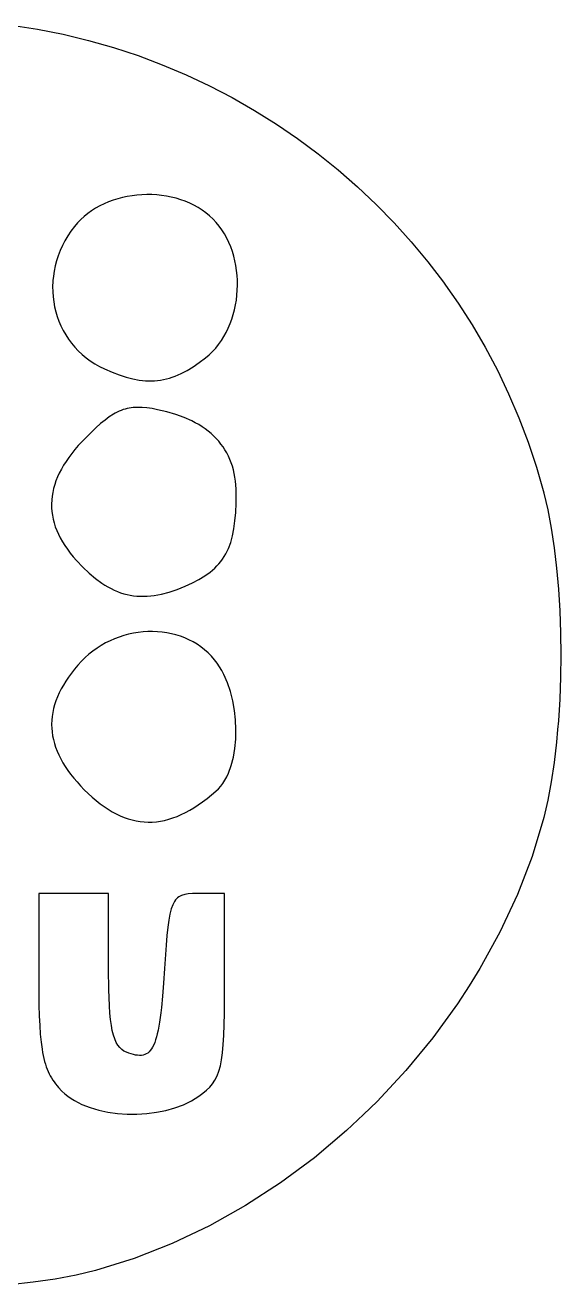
# Model space of a CAD drawing. Extents: x 70.3 to 133.4, y -81.7 to -32.
# Drawn here: x 90.884 to 92.592, y -80.122 to -76.11 of the extents above; entities that cross this region are included whole.
import ezdxf

# ---------------------------------------------------------------- set-up
doc = ezdxf.new("R2010")
doc.units = 0
doc.layers.add('BLACK', color=7, linetype='CONTINUOUS')

msp = doc.modelspace()

# ---------------------------------------------------------------- linework, layer by layer
at = {"layer": 'BLACK', "linetype": 'CONTINUOUS'}
for p, q in [((90.840728, -76.109949), (90.923487, -76.122737)), ((90.923487, -76.122737), (91.005317, -76.1389)), ((91.005317, -76.1389), (91.086129, -76.158368)), ((91.086129, -76.158368), (91.165834, -76.181075)), ((91.165834, -76.181075), (91.244341, -76.20695)), ((91.244341, -76.20695), (91.321563, -76.235924)), ((91.321563, -76.235924), (91.397411, -76.26793)), ((91.397411, -76.26793), (91.471794, -76.302897)), ((91.471794, -76.302897), (91.544625, -76.340757)), ((91.544625, -76.340757), (91.615813, -76.381442)), ((91.615813, -76.381442), (91.68527, -76.424881)), ((91.68527, -76.424881), (91.752906, -76.471008)), ((91.752906, -76.471008), (91.818633, -76.519752)), ((91.818633, -76.519752), (91.882362, -76.571044)), ((91.882362, -76.571044), (91.944002, -76.624816)), ((91.944002, -76.624816), (92.003466, -76.681)), ((91.150063, -76.672814), (91.135929, -76.678809)), ((91.164561, -76.667498), (91.150063, -76.672814)), ((91.179379, -76.662864), (91.164561, -76.667498)), ((91.194471, -76.658915), (91.179379, -76.662864)), ((91.209791, -76.655653), (91.194471, -76.658915)), ((91.225293, -76.65308), (91.209791, -76.655653)), ((91.240932, -76.651199), (91.225293, -76.65308)), ((91.256661, -76.650013), (91.240932, -76.651199)), ((91.272435, -76.649522), (91.256661, -76.650013)), ((91.288208, -76.649732), (91.272435, -76.649522)), ((91.303935, -76.650642), (91.288208, -76.649732)), ((91.319569, -76.652257), (91.303935, -76.650642)), ((91.335065, -76.654578), (91.319569, -76.652257)), ((91.350378, -76.657608), (91.335065, -76.654578)), ((91.36546, -76.661349), (91.350378, -76.657608)), ((91.380267, -76.665804), (91.36546, -76.661349)), ((91.394753, -76.670975), (91.380267, -76.665804)), ((91.408872, -76.676864), (91.394753, -76.670975)), ((91.422578, -76.683475), (91.408872, -76.676864)), ((91.083964, -76.709538), (91.072343, -76.718895)), ((91.096178, -76.700848), (91.083964, -76.709538)), ((91.108941, -76.692829), (91.096178, -76.700848)), ((91.122207, -76.685481), (91.108941, -76.692829)), ((91.135929, -76.678809), (91.122207, -76.685481)), ((91.435826, -76.690809), (91.422578, -76.683475)), ((91.448569, -76.698869), (91.435826, -76.690809)), ((91.460762, -76.707658), (91.448569, -76.698869)), ((91.47236, -76.717177), (91.460762, -76.707658)), ((91.483316, -76.727429), (91.47236, -76.717177)), ((92.003466, -76.681), (92.060664, -76.739525)), ((91.041504, -76.750946), (91.030436, -76.765819)), ((91.051068, -76.739601), (91.041504, -76.750946)), ((91.061363, -76.728916), (91.051068, -76.739601)), ((91.072343, -76.718895), (91.061363, -76.728916)), ((91.493568, -76.738385), (91.483316, -76.727429)), ((91.503087, -76.749983), (91.493568, -76.738385)), ((91.511876, -76.762176), (91.503087, -76.749983)), ((92.060664, -76.739525), (92.115506, -76.800324)), ((91.011248, -76.7965), (91.003111, -76.812234)), ((91.020354, -76.781016), (91.011248, -76.7965)), ((91.030436, -76.765819), (91.020354, -76.781016)), ((91.519936, -76.774919), (91.511876, -76.762176)), ((91.52727, -76.788167), (91.519936, -76.774919)), ((91.533881, -76.801873), (91.52727, -76.788167)), ((90.995936, -76.828181), (90.989714, -76.844305)), ((91.003111, -76.812234), (90.995936, -76.828181)), ((91.53977, -76.815992), (91.533881, -76.801873)), ((91.544941, -76.830478), (91.53977, -76.815992)), ((91.549396, -76.845285), (91.544941, -76.830478)), ((92.115506, -76.800324), (92.167905, -76.863327)), ((90.9801, -76.876934), (90.976693, -76.893366)), ((90.984438, -76.860568), (90.9801, -76.876934)), ((90.989714, -76.844305), (90.984438, -76.860568)), ((91.553137, -76.860367), (91.549396, -76.845285)), ((91.556167, -76.875679), (91.553137, -76.860367)), ((91.558488, -76.891175), (91.556167, -76.875679)), ((92.167905, -76.863327), (92.21777, -76.928466)), ((90.974208, -76.909827), (90.972936, -76.923155)), ((90.976693, -76.893366), (90.974208, -76.909827)), ((91.560103, -76.90681), (91.558488, -76.891175)), ((91.561013, -76.922536), (91.560103, -76.90681)), ((90.972638, -76.926281), (90.971975, -76.942691)), ((90.971975, -76.942691), (90.972212, -76.959019)), ((90.972212, -76.959019), (90.973339, -76.975229)), ((90.972936, -76.923155), (90.972638, -76.926281)), ((91.559545, -76.969813), (91.560732, -76.954084)), ((91.560732, -76.954084), (91.561222, -76.93831)), ((91.561222, -76.93831), (91.561013, -76.922536)), ((92.21777, -76.928466), (92.224689, -76.93831)), ((92.224689, -76.93831), (92.265012, -76.995671)), ((90.973339, -76.975229), (90.975351, -76.991285)), ((90.975351, -76.991285), (90.978239, -77.007149)), ((91.555092, -77.000954), (91.557664, -76.985451)), ((91.557664, -76.985451), (91.559545, -76.969813)), ((92.265012, -76.995671), (92.309543, -77.064874)), ((90.978239, -77.007149), (90.981995, -77.022784)), ((90.981995, -77.022784), (90.986611, -77.038155)), ((90.986611, -77.038155), (90.992081, -77.053223)), ((91.543247, -77.046184), (91.54788, -77.031365)), ((91.54788, -77.031365), (91.55183, -77.016273)), ((91.55183, -77.016273), (91.555092, -77.000954)), ((90.992081, -77.053223), (90.998395, -77.067953)), ((90.998395, -77.067953), (91.005546, -77.082307)), ((91.525263, -77.088538), (91.531936, -77.074816)), ((91.531936, -77.074816), (91.537931, -77.060682)), ((91.537931, -77.060682), (91.543247, -77.046184)), ((92.309543, -77.064874), (92.351273, -77.136006)), ((91.005546, -77.082307), (91.013527, -77.096248)), ((91.013527, -77.096248), (91.02233, -77.109741)), ((91.02233, -77.109741), (91.031946, -77.122747)), ((91.501207, -77.126781), (91.509897, -77.114566)), ((91.509897, -77.114566), (91.517916, -77.101803)), ((91.517916, -77.101803), (91.525263, -77.088538)), ((91.031946, -77.122747), (91.042369, -77.135231)), ((91.042369, -77.135231), (91.05359, -77.147155)), ((91.05359, -77.147155), (91.065601, -77.158482)), ((91.065601, -77.158482), (91.078396, -77.169177)), ((91.459799, -77.169241), (91.471144, -77.159677)), ((91.471144, -77.159677), (91.481828, -77.149382)), ((91.481828, -77.149382), (91.49185, -77.138402)), ((91.49185, -77.138402), (91.501207, -77.126781)), ((92.351273, -77.136006), (92.390113, -77.208998)), ((91.078396, -77.169177), (91.091965, -77.179201)), ((91.091965, -77.179201), (91.106302, -77.188519)), ((91.106302, -77.188519), (91.121399, -77.197093)), ((91.121399, -77.197093), (91.137247, -77.204887)), ((91.400438, -77.209795), (91.419742, -77.198074)), ((91.419742, -77.198074), (91.439491, -77.18456)), ((91.439491, -77.18456), (91.459799, -77.169241)), ((91.137247, -77.204887), (91.161312, -77.215302)), ((91.161312, -77.215302), (91.184315, -77.224091)), ((91.184315, -77.224091), (91.206373, -77.231241)), ((91.206373, -77.231241), (91.227601, -77.23674)), ((91.227601, -77.23674), (91.248116, -77.240574)), ((91.315969, -77.240703), (91.325353, -77.239012)), ((91.325353, -77.239012), (91.334705, -77.236889)), ((91.334705, -77.236889), (91.344037, -77.234332)), ((91.344037, -77.234332), (91.353364, -77.23134)), ((91.353364, -77.23134), (91.362702, -77.227911)), ((91.362702, -77.227911), (91.372063, -77.224044)), ((91.372063, -77.224044), (91.381464, -77.219736)), ((91.381464, -77.219736), (91.400438, -77.209795)), ((92.390113, -77.208998), (92.425975, -77.283781)), ((91.248116, -77.240574), (91.258142, -77.241864)), ((91.258142, -77.241864), (91.268033, -77.242732)), ((91.268033, -77.242732), (91.277803, -77.243177)), ((91.277803, -77.243177), (91.287467, -77.243199)), ((91.287467, -77.243199), (91.29704, -77.242795)), ((91.29704, -77.242795), (91.306535, -77.241963)), ((91.306535, -77.241963), (91.315969, -77.240703)), ((92.425975, -77.283781), (92.458768, -77.360286)), ((91.152517, -77.357807), (91.139089, -77.367742)), ((91.165479, -77.349397), (91.152517, -77.357807)), ((91.171837, -77.345744), (91.165479, -77.349397)), ((91.178141, -77.342447), (91.171837, -77.345744)), ((91.184413, -77.339498), (91.178141, -77.342447)), ((91.190674, -77.336889), (91.184413, -77.339498)), ((91.196943, -77.334612), (91.190674, -77.336889)), ((91.203244, -77.332659), (91.196943, -77.334612)), ((91.209595, -77.331022), (91.203244, -77.332659)), ((91.21602, -77.329692), (91.209595, -77.331022)), ((91.222538, -77.328661), (91.21602, -77.329692)), ((91.22917, -77.327921), (91.222538, -77.328661)), ((91.235938, -77.327464), (91.22917, -77.327921)), ((91.242862, -77.327282), (91.235938, -77.327464)), ((91.257266, -77.327708), (91.242862, -77.327282)), ((91.272548, -77.329134), (91.257266, -77.327708)), ((91.288877, -77.331494), (91.272548, -77.329134)), ((91.306421, -77.334723), (91.288877, -77.331494)), ((91.336431, -77.34159), (91.306421, -77.334723)), ((91.364579, -77.349807), (91.336431, -77.34159)), ((91.390855, -77.359364), (91.364579, -77.349807)), ((91.415247, -77.37025), (91.390855, -77.359364)), ((92.458768, -77.360286), (92.488404, -77.438445)), ((91.110158, -77.392448), (91.09432, -77.40735)), ((91.125025, -77.379267), (91.110158, -77.392448)), ((91.139089, -77.367742), (91.125025, -77.379267)), ((91.426734, -77.376188), (91.415247, -77.37025)), ((91.437747, -77.382454), (91.426734, -77.376188)), ((91.448284, -77.389047), (91.437747, -77.382454)), ((91.458344, -77.395965), (91.448284, -77.389047)), ((91.467925, -77.403208), (91.458344, -77.395965)), ((91.077341, -77.424039), (91.053529, -77.449255)), ((91.09432, -77.40735), (91.077341, -77.424039)), ((91.477027, -77.410774), (91.467925, -77.403208)), ((91.485648, -77.418661), (91.477027, -77.410774)), ((91.493786, -77.426868), (91.485648, -77.418661)), ((91.501442, -77.435394), (91.493786, -77.426868)), ((91.508613, -77.444237), (91.501442, -77.435394)), ((92.488404, -77.438445), (92.514793, -77.518188)), ((91.03265, -77.47435), (91.02331, -77.486853)), ((91.042723, -77.461817), (91.03265, -77.47435)), ((91.053529, -77.449255), (91.042723, -77.461817)), ((91.515297, -77.453396), (91.508613, -77.444237)), ((91.521495, -77.462871), (91.515297, -77.453396)), ((91.527204, -77.472658), (91.521495, -77.462871)), ((91.532423, -77.482758), (91.527204, -77.472658)), ((91.006828, -77.511774), (90.999687, -77.524192)), ((91.014702, -77.499328), (91.006828, -77.511774)), ((91.02331, -77.486853), (91.014702, -77.499328)), ((91.537151, -77.493168), (91.532423, -77.482758)), ((91.541387, -77.503888), (91.537151, -77.493168)), ((91.54513, -77.514915), (91.541387, -77.503888)), ((91.548377, -77.52625), (91.54513, -77.514915)), ((92.514793, -77.518188), (92.537848, -77.599447)), ((90.98266, -77.561283), (90.97845, -77.573595)), ((90.987603, -77.548946), (90.98266, -77.561283)), ((90.993278, -77.536582), (90.987603, -77.548946)), ((90.999687, -77.524192), (90.993278, -77.536582)), ((91.551128, -77.537889), (91.548377, -77.52625)), ((91.553382, -77.549833), (91.551128, -77.537889)), ((91.555138, -77.562079), (91.553382, -77.549833)), ((90.972228, -77.598141), (90.970216, -77.610377)), ((90.974973, -77.58588), (90.972228, -77.598141)), ((90.97845, -77.573595), (90.974973, -77.58588)), ((91.556393, -77.574627), (91.555138, -77.562079)), ((91.557147, -77.587474), (91.556393, -77.574627)), ((91.556977, -77.632572), (91.557399, -77.60062)), ((91.557399, -77.60062), (91.557147, -77.587474)), ((92.537848, -77.599447), (92.538122, -77.60062)), ((92.538122, -77.60062), (92.550615, -77.653951)), ((90.968937, -77.622589), (90.96839, -77.634778)), ((90.96839, -77.634778), (90.968576, -77.646943)), ((90.969056, -77.621453), (90.968937, -77.622589)), ((90.970216, -77.610377), (90.969056, -77.621453)), ((91.555656, -77.662001), (91.556977, -77.632572)), ((90.968576, -77.646943), (90.969494, -77.659086)), ((90.969494, -77.659086), (90.971145, -77.671207)), ((90.971145, -77.671207), (90.973528, -77.683305)), ((91.553348, -77.689063), (91.555656, -77.662001)), ((92.550615, -77.653951), (92.56168, -77.712505)), ((90.973528, -77.683305), (90.976644, -77.695383)), ((90.976644, -77.695383), (90.980492, -77.70744)), ((90.980492, -77.70744), (90.985073, -77.719477)), ((90.985073, -77.719477), (90.990385, -77.731494)), ((91.545429, -77.736711), (91.549968, -77.713914)), ((91.549968, -77.713914), (91.553348, -77.689063)), ((92.56168, -77.712505), (92.571043, -77.774531)), ((90.990385, -77.731494), (90.99643, -77.743492)), ((90.99643, -77.743492), (91.003207, -77.755471)), ((91.003207, -77.755471), (91.010717, -77.767431)), ((91.532533, -77.776767), (91.539646, -77.757609)), ((91.539646, -77.757609), (91.545429, -77.736711)), ((91.010717, -77.767431), (91.018958, -77.779374)), ((91.018958, -77.779374), (91.027932, -77.791299)), ((91.027932, -77.791299), (91.037638, -77.803208)), ((91.519179, -77.802579), (91.524002, -77.794339)), ((91.524002, -77.794339), (91.52845, -77.785741)), ((91.52845, -77.785741), (91.532533, -77.776767)), ((92.571043, -77.774531), (92.578703, -77.839451)), ((91.037638, -77.803208), (91.048076, -77.8151)), ((91.048076, -77.8151), (91.068366, -77.836429)), ((91.068366, -77.836429), (91.088447, -77.855501)), ((91.473992, -77.851901), (91.48905, -77.839106)), ((91.48905, -77.839106), (91.495913, -77.832359)), ((91.495913, -77.832359), (91.502347, -77.825352)), ((91.502347, -77.825352), (91.508362, -77.818066)), ((91.508362, -77.818066), (91.513969, -77.810482)), ((91.513969, -77.810482), (91.519179, -77.802579)), ((92.578703, -77.839451), (92.584661, -77.906686)), ((91.088447, -77.855501), (91.108403, -77.872337)), ((91.108403, -77.872337), (91.128317, -77.886956)), ((91.417391, -77.886089), (91.438249, -77.875236)), ((91.438249, -77.875236), (91.457087, -77.863892)), ((91.457087, -77.863892), (91.473992, -77.851901)), ((91.128317, -77.886956), (91.138285, -77.89344)), ((91.138285, -77.89344), (91.148274, -77.899377)), ((91.148274, -77.899377), (91.158294, -77.90477)), ((91.158294, -77.90477), (91.168356, -77.909621)), ((91.168356, -77.909621), (91.17847, -77.913932)), ((91.17847, -77.913932), (91.188646, -77.917707)), ((91.188646, -77.917707), (91.198896, -77.920947)), ((91.198896, -77.920947), (91.209229, -77.923654)), ((91.296152, -77.926452), (91.319448, -77.922002)), ((91.319448, -77.922002), (91.343537, -77.915532)), ((91.343537, -77.915532), (91.368503, -77.90706)), ((91.368503, -77.90706), (91.394428, -77.896607)), ((91.394428, -77.896607), (91.417391, -77.886089)), ((92.584661, -77.906686), (92.588917, -77.975657)), ((91.209229, -77.923654), (91.219656, -77.925832)), ((91.219656, -77.925832), (91.230188, -77.927483)), ((91.230188, -77.927483), (91.240834, -77.928609)), ((91.240834, -77.928609), (91.251605, -77.929212)), ((91.251605, -77.929212), (91.262512, -77.929296)), ((91.262512, -77.929296), (91.273566, -77.928862)), ((91.273566, -77.928862), (91.284775, -77.927914)), ((91.284775, -77.927914), (91.296152, -77.926452)), ((92.588917, -77.975657), (92.59147, -78.045785)), ((91.260078, -78.042732), (91.244776, -78.04446)), ((91.275379, -78.041771), (91.260078, -78.042732)), ((91.290641, -78.041576), (91.275379, -78.041771)), ((91.305824, -78.042149), (91.290641, -78.041576)), ((91.320889, -78.043493), (91.305824, -78.042149)), ((91.140959, -78.077861), (91.12707, -78.085659)), ((91.155162, -78.070817), (91.140959, -78.077861)), ((91.169639, -78.064527), (91.155162, -78.070817)), ((91.184353, -78.058995), (91.169639, -78.064527)), ((91.199263, -78.05422), (91.184353, -78.058995)), ((91.214329, -78.050205), (91.199263, -78.05422)), ((91.229514, -78.046951), (91.214329, -78.050205)), ((91.244776, -78.04446), (91.229514, -78.046951)), ((91.335796, -78.045608), (91.320889, -78.043493)), ((91.350506, -78.048497), (91.335796, -78.045608)), ((91.364981, -78.052159), (91.350506, -78.048497)), ((91.379179, -78.056598), (91.364981, -78.052159)), ((91.393063, -78.061814), (91.379179, -78.056598)), ((91.406593, -78.067809), (91.393063, -78.061814)), ((91.41973, -78.074584), (91.406593, -78.067809)), ((91.432434, -78.082141), (91.41973, -78.074584)), ((91.444666, -78.090482), (91.432434, -78.082141)), ((92.59147, -78.045785), (92.592322, -78.116492)), ((91.087681, -78.11356), (91.075442, -78.124358)), ((91.100392, -78.10351), (91.087681, -78.11356)), ((91.113534, -78.094209), (91.100392, -78.10351)), ((91.12707, -78.085659), (91.113534, -78.094209)), ((91.456387, -78.099607), (91.444666, -78.090482)), ((91.467557, -78.109519), (91.456387, -78.099607)), ((91.478137, -78.120219), (91.467557, -78.109519)), ((91.488088, -78.131708), (91.478137, -78.120219)), ((92.592322, -78.116492), (92.59147, -78.187198)), ((91.041834, -78.16103), (91.031862, -78.173818)), ((91.052536, -78.14819), (91.041834, -78.16103)), ((91.063714, -78.135902), (91.052536, -78.14819)), ((91.075442, -78.124358), (91.063714, -78.135902)), ((91.496201, -78.14239), (91.488088, -78.131708)), ((91.503805, -78.153739), (91.496201, -78.14239)), ((91.5109, -78.165701), (91.503805, -78.153739)), ((91.014111, -78.199247), (91.006332, -78.211893)), ((91.022622, -78.186556), (91.014111, -78.199247)), ((91.031862, -78.173818), (91.022622, -78.186556)), ((91.517484, -78.178227), (91.5109, -78.165701)), ((91.529121, -78.204763), (91.517484, -78.178227)), ((92.59147, -78.187198), (92.588917, -78.257326)), ((90.992966, -78.237062), (90.98738, -78.249589)), ((90.999284, -78.224497), (90.992966, -78.237062)), ((91.006332, -78.211893), (90.999284, -78.224497)), ((91.538712, -78.232941), (91.529121, -78.204763)), ((91.546251, -78.262351), (91.538712, -78.232941)), ((90.978402, -78.27454), (90.975011, -78.286969)), ((90.982526, -78.262081), (90.978402, -78.27454)), ((90.98738, -78.249589), (90.982526, -78.262081)), ((91.551736, -78.292584), (91.546251, -78.262351)), ((92.588917, -78.257326), (92.584661, -78.326297)), ((90.970423, -78.311747), (90.969227, -78.324101)), ((90.972351, -78.299371), (90.970423, -78.311747)), ((90.975011, -78.286969), (90.972351, -78.299371)), ((91.55516, -78.323234), (91.551736, -78.292584)), ((91.556521, -78.353891), (91.55516, -78.323234)), ((90.969227, -78.324101), (90.968763, -78.336434)), ((90.968763, -78.336434), (90.968813, -78.338742)), ((90.968813, -78.338742), (90.969031, -78.348749)), ((90.969031, -78.348749), (90.970032, -78.361048)), ((90.970032, -78.361048), (90.971765, -78.373335)), ((91.555813, -78.384146), (91.556521, -78.353891)), ((92.582216, -78.353891), (92.578703, -78.393532)), ((92.584661, -78.326297), (92.582216, -78.353891)), ((90.971765, -78.373335), (90.97423, -78.38561)), ((90.97423, -78.38561), (90.977429, -78.397877)), ((90.977429, -78.397877), (90.98136, -78.410139)), ((91.553033, -78.413593), (91.555813, -78.384146)), ((92.578703, -78.393532), (92.571043, -78.458452)), ((90.98136, -78.410139), (90.986024, -78.422397)), ((90.986024, -78.422397), (90.991422, -78.434654)), ((90.991422, -78.434654), (90.997552, -78.446912)), ((91.541236, -78.468426), (91.548175, -78.441823)), ((91.548175, -78.441823), (91.553033, -78.413593)), ((90.997552, -78.446912), (91.004416, -78.459174)), ((91.004416, -78.459174), (91.012013, -78.471443)), ((91.012013, -78.471443), (91.020344, -78.48372)), ((91.020344, -78.48372), (91.029409, -78.496008)), ((91.532211, -78.492996), (91.541236, -78.468426)), ((92.571043, -78.458452), (92.56168, -78.520478)), ((91.029409, -78.496008), (91.039208, -78.50831)), ((91.039208, -78.50831), (91.04974, -78.520627)), ((91.04974, -78.520627), (91.061007, -78.532963)), ((91.514752, -78.525143), (91.521095, -78.515123)), ((91.521095, -78.515123), (91.526914, -78.50439)), ((91.526914, -78.50439), (91.532211, -78.492996)), ((92.56168, -78.520478), (92.550615, -78.579032)), ((91.061007, -78.532963), (91.073008, -78.54532)), ((91.073008, -78.54532), (91.098469, -78.569255)), ((91.464283, -78.573699), (91.492576, -78.550417)), ((91.492576, -78.550417), (91.500493, -78.542841)), ((91.500493, -78.542841), (91.507885, -78.534399)), ((91.507885, -78.534399), (91.514752, -78.525143)), ((91.098469, -78.569255), (91.111171, -78.580041)), ((91.111171, -78.580041), (91.123858, -78.590039)), ((91.123858, -78.590039), (91.136537, -78.599249)), ((91.136537, -78.599249), (91.149211, -78.607672)), ((91.409011, -78.610829), (91.422677, -78.602726)), ((91.422677, -78.602726), (91.436441, -78.593836)), ((91.436441, -78.593836), (91.450308, -78.584161)), ((91.450308, -78.584161), (91.464283, -78.573699)), ((92.550615, -78.579032), (92.537848, -78.633536)), ((91.149211, -78.607672), (91.161886, -78.615308)), ((91.161886, -78.615308), (91.174566, -78.622156)), ((91.174566, -78.622156), (91.187256, -78.628216)), ((91.187256, -78.628216), (91.19996, -78.63349)), ((91.19996, -78.63349), (91.212684, -78.637976)), ((91.212684, -78.637976), (91.225431, -78.641674)), ((91.225431, -78.641674), (91.238207, -78.644586)), ((91.238207, -78.644586), (91.251016, -78.64671)), ((91.315722, -78.645528), (91.328828, -78.642931)), ((91.328828, -78.642931), (91.342, -78.639547)), ((91.342, -78.639547), (91.355242, -78.635376)), ((91.355242, -78.635376), (91.36856, -78.630419)), ((91.36856, -78.630419), (91.381958, -78.624675)), ((91.381958, -78.624675), (91.39544, -78.618145)), ((91.39544, -78.618145), (91.409011, -78.610829)), ((92.537848, -78.633536), (92.500474, -78.757616)), ((91.251016, -78.64671), (91.263863, -78.648048)), ((91.263863, -78.648048), (91.276752, -78.648598)), ((91.276752, -78.648598), (91.289689, -78.648361)), ((91.289689, -78.648361), (91.302677, -78.647338)), ((91.302677, -78.647338), (91.315722, -78.645528)), ((92.500474, -78.757616), (92.45379, -78.879586)), ((91.14994, -78.875846), (90.92769, -78.875846)), ((90.92769, -78.875846), (90.92769, -79.153659)), ((91.14994, -79.117779), (91.14994, -78.875846)), ((91.378639, -78.88392), (91.374432, -78.886397)), ((91.383152, -78.881853), (91.378639, -78.88392)), ((91.393155, -78.878805), (91.383152, -78.881853)), ((91.404561, -78.876975), (91.393155, -78.878805)), ((91.417492, -78.876082), (91.404561, -78.876975)), ((91.432068, -78.875846), (91.417492, -78.876082)), ((91.520357, -78.875846), (91.432068, -78.875846)), ((91.520357, -79.170079), (91.520357, -78.875846)), ((92.45379, -78.879586), (92.398308, -78.998929)), ((91.349954, -78.92514), (91.345831, -78.941365)), ((91.354755, -78.91181), (91.349954, -78.92514)), ((91.360354, -78.901096), (91.354755, -78.91181)), ((91.363491, -78.896633), (91.360354, -78.901096)), ((91.366873, -78.892718), (91.363491, -78.896633)), ((91.370515, -78.889318), (91.366873, -78.892718)), ((91.374432, -78.886397), (91.370515, -78.889318)), ((91.342264, -78.960766), (91.339132, -78.983622)), ((91.345831, -78.941365), (91.342264, -78.960766)), ((91.339132, -78.983622), (91.336315, -79.010214)), ((92.398308, -78.998929), (92.334538, -79.11513)), ((91.333691, -79.04082), (91.328539, -79.115195)), ((91.336315, -79.010214), (91.333691, -79.04082)), ((91.150615, -79.181229), (91.14994, -79.117779)), ((91.328539, -79.115195), (91.325398, -79.161445)), ((92.334538, -79.11513), (92.299605, -79.170079)), ((90.92769, -79.153659), (90.927853, -79.194585)), ((91.325398, -79.161445), (91.322125, -79.202738)), ((90.927853, -79.194585), (90.928375, -79.231864)), ((91.152762, -79.234241), (91.150615, -79.181229)), ((91.322125, -79.202738), (91.318621, -79.23929)), ((91.519827, -79.258333), (91.520357, -79.170079)), ((92.299605, -79.170079), (92.262991, -79.227673)), ((90.928375, -79.231864), (90.929307, -79.265736)), ((91.154447, -79.257104), (91.152762, -79.234241)), ((91.318621, -79.23929), (91.316751, -79.255856)), ((92.262991, -79.227673), (92.184177, -79.336043)), ((90.929307, -79.265736), (90.9307, -79.296443)), ((91.156571, -79.277682), (91.154447, -79.257104)), ((91.159157, -79.296084), (91.156571, -79.277682)), ((91.312715, -79.285703), (91.310524, -79.299038)), ((91.314787, -79.271318), (91.312715, -79.285703)), ((91.316751, -79.255856), (91.314787, -79.271318)), ((91.517805, -79.328398), (91.519827, -79.258333)), ((90.9307, -79.296443), (90.932604, -79.324224)), ((90.932604, -79.324224), (90.93507, -79.349321)), ((91.162228, -79.312418), (91.159157, -79.296084)), ((91.165809, -79.326793), (91.162228, -79.312418)), ((91.169922, -79.339317), (91.165809, -79.326793)), ((91.305734, -79.322668), (91.30311, -79.333016)), ((91.308201, -79.311351), (91.305734, -79.322668)), ((91.310524, -79.299038), (91.308201, -79.311351)), ((90.93507, -79.349321), (90.938148, -79.371974)), ((91.174592, -79.350097), (91.169922, -79.339317)), ((91.179841, -79.359243), (91.174592, -79.350097)), ((91.185692, -79.366863), (91.179841, -79.359243)), ((91.192171, -79.373065), (91.185692, -79.366863)), ((91.290803, -79.365268), (91.287212, -79.37118)), ((91.294176, -79.358522), (91.290803, -79.365268)), ((91.297344, -79.350916), (91.294176, -79.358522)), ((91.300318, -79.342424), (91.297344, -79.350916)), ((91.30311, -79.333016), (91.300318, -79.342424)), ((91.513642, -79.383043), (91.516032, -79.357475)), ((91.516032, -79.357475), (91.517805, -79.328398)), ((92.184177, -79.336043), (92.098607, -79.439723)), ((90.938148, -79.371974), (90.939933, -79.382459)), ((90.939933, -79.382459), (90.94189, -79.392423)), ((90.94189, -79.392423), (90.944025, -79.401896)), ((90.944025, -79.401896), (90.946345, -79.410909)), ((91.199299, -79.377957), (91.192171, -79.373065)), ((91.2071, -79.381647), (91.199299, -79.377957)), ((91.215044, -79.384554), (91.2071, -79.381647)), ((91.222596, -79.387007), (91.215044, -79.384554)), ((91.229769, -79.388979), (91.222596, -79.387007)), ((91.236576, -79.390443), (91.229769, -79.388979)), ((91.243029, -79.391372), (91.236576, -79.390443)), ((91.249141, -79.391738), (91.243029, -79.391372)), ((91.254923, -79.391515), (91.249141, -79.391738)), ((91.260388, -79.390676), (91.254923, -79.391515)), ((91.265548, -79.389193), (91.260388, -79.390676)), ((91.270416, -79.38704), (91.265548, -79.389193)), ((91.275004, -79.384189), (91.270416, -79.38704)), ((91.279324, -79.380614), (91.275004, -79.384189)), ((91.283389, -79.376286), (91.279324, -79.380614)), ((91.287212, -79.37118), (91.283389, -79.376286)), ((91.506691, -79.425041), (91.510556, -79.40545)), ((91.510556, -79.40545), (91.513642, -79.383043)), ((90.946345, -79.410909), (90.948856, -79.419491)), ((90.948856, -79.419491), (90.951565, -79.427673)), ((90.951565, -79.427673), (90.954477, -79.435484)), ((90.954477, -79.435484), (90.9576, -79.442955)), ((90.9576, -79.442955), (90.960939, -79.450115)), ((91.496302, -79.457162), (91.501967, -79.442163)), ((91.501967, -79.442163), (91.506691, -79.425041)), ((92.098607, -79.439723), (92.006792, -79.538197)), ((90.960939, -79.450115), (90.964501, -79.456995)), ((90.964501, -79.456995), (90.968291, -79.463625)), ((90.968291, -79.463625), (90.972318, -79.470035)), ((90.972318, -79.470035), (90.976586, -79.476255)), ((90.976586, -79.476255), (90.981102, -79.482314)), ((90.981102, -79.482314), (90.985872, -79.488244)), ((91.472857, -79.492886), (91.481828, -79.482177)), ((91.481828, -79.482177), (91.489617, -79.470385)), ((91.489617, -79.470385), (91.496302, -79.457162)), ((90.985872, -79.488244), (90.990904, -79.494074)), ((90.990904, -79.494074), (91.001774, -79.505555)), ((91.001774, -79.505555), (91.010652, -79.513799)), ((91.010652, -79.513799), (91.02029, -79.52156)), ((91.02029, -79.52156), (91.030641, -79.528839)), ((91.426655, -79.529456), (91.438032, -79.521975)), ((91.438032, -79.521975), (91.45104, -79.512439)), ((91.45104, -79.512439), (91.462621, -79.502858)), ((91.462621, -79.502858), (91.472857, -79.492886)), ((91.030641, -79.528839), (91.041662, -79.535632)), ((91.041662, -79.535632), (91.053305, -79.541939)), ((91.053305, -79.541939), (91.065527, -79.547757)), ((91.065527, -79.547757), (91.091524, -79.557921)), ((91.091524, -79.557921), (91.11929, -79.56611)), ((91.11929, -79.56611), (91.148465, -79.572311)), ((91.30279, -79.573017), (91.332812, -79.567003)), ((91.332812, -79.567003), (91.36171, -79.558905)), ((91.36171, -79.558905), (91.38912, -79.54871)), ((91.38912, -79.54871), (91.402154, -79.542822)), ((91.402154, -79.542822), (91.414681, -79.536405)), ((91.414681, -79.536405), (91.426655, -79.529456)), ((92.006792, -79.538197), (91.96321, -79.579637)), ((91.148465, -79.572311), (91.178685, -79.57651)), ((91.178685, -79.57651), (91.20959, -79.578694)), ((91.20959, -79.578694), (91.240817, -79.578849)), ((91.240817, -79.578849), (91.272004, -79.576961)), ((91.272004, -79.576961), (91.30279, -79.573017)), ((91.96321, -79.579637), (91.909243, -79.630951)), ((91.909243, -79.630951), (91.80647, -79.717468)), ((91.80647, -79.717468), (91.698984, -79.797233)), ((91.698984, -79.797233), (91.587296, -79.869729)), ((91.587296, -79.869729), (91.471917, -79.934442)), ((91.471917, -79.934442), (91.353357, -79.990854)), ((91.353357, -79.990854), (91.232127, -80.038451)), ((91.232127, -80.038451), (91.108738, -80.076717)), ((91.108738, -80.076716), (91.046907, -80.091533)), ((91.108738, -80.076717), (91.108738, -80.076716)), ((90.910325, -80.11438), (90.836957, -80.122442)), ((90.980539, -80.104083), (90.910325, -80.11438)), ((91.046907, -80.091533), (90.980539, -80.104083))]:
    msp.add_line(p, q, dxfattribs=at)

doc.saveas('drawing.dxf')
